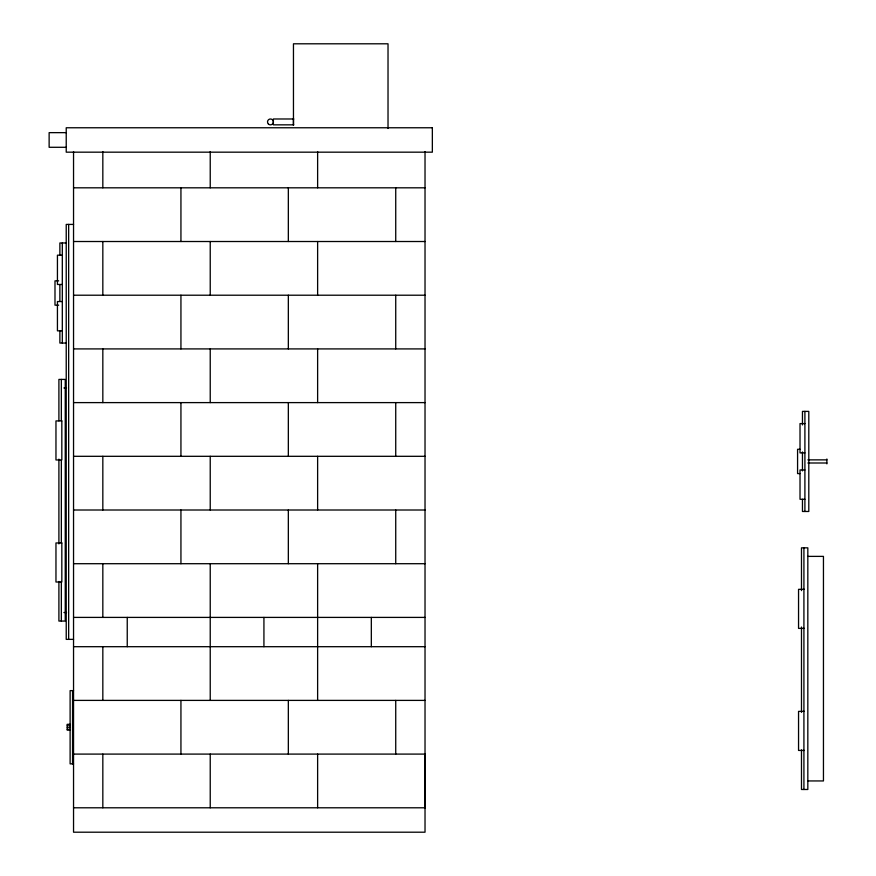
<?xml version="1.0" encoding="UTF-8"?>
<svg xmlns="http://www.w3.org/2000/svg" width="876" height="876" viewBox="0 0 876 876"><rect width="100%" height="100%" fill="white"/><g stroke="black" fill="none" stroke-linecap="round" stroke-linejoin="round"><path stroke-width="1.31" d="M388.024 128.465L388.024 43.8L293.46 43.8L293.46 125.082L293.46 118.731M293.723 118.983L273.378 118.983L273.378 124.841L293.723 124.841M66.226 132.648L49.133 132.648L49.133 147.288L66.226 147.288M73.54 187.814L425.024 187.814M73.54 224.42L66.226 224.42L66.226 639.37L73.54 639.37M73.54 241.513L425.024 241.513M66.226 242.97L59.875 242.97L59.875 255.146M62.316 255.179L57.433 255.179L57.433 284.47L62.316 284.47M58.659 280.857L54.991 280.857L54.991 305.166L58.659 305.166M73.54 295.212L425.024 295.212M62.316 301.552L57.433 301.552L57.433 330.843L62.316 330.843M66.226 343.053L59.875 343.053L59.875 330.876M73.54 348.911L425.024 348.911M63.948 387.959L66.543 387.959M73.54 402.61L425.024 402.61M804.902 423.601L800.018 423.601L800.018 452.892L804.902 452.892M800.018 449.279L797.576 449.279L797.576 473.587L800.018 473.587M73.54 456.308L425.024 456.308M807.88 459.867L826.867 459.867M807.88 462.999L826.867 462.999M804.902 469.974L800.018 469.974L800.018 499.265L804.902 499.265M73.54 510.007L425.024 510.007M807.825 556.38L823.451 556.38L823.451 780.943L807.825 780.943M73.54 563.706L425.024 563.706M804.409 589.329L798.551 589.329L798.551 628.388L804.409 628.388M63.948 612.521L66.543 612.521M73.54 617.405L425.024 617.405M73.54 646.696L425.024 646.696M73.54 690.627L70.124 690.627L70.124 763.861L73.54 763.861M73.54 700.395L425.024 700.395M804.409 711.378L798.551 711.378L798.551 750.436L804.409 750.436M70.124 724.31L67.2 724.31L67.2 730.168L70.124 730.168M67.2 725.175L70.124 725.175M67.2 727.244L70.124 727.244M67.2 729.314L70.124 729.314M73.54 754.094L425.024 754.094M73.54 807.792L425.024 807.792M826.867 459.002L826.867 463.864M804.902 411.391L804.902 511.475M803.916 547.839L803.916 789.484M802.46 424.915L802.46 411.391L808.8 411.391L808.8 511.475L802.46 511.475L802.46 499.298M802.46 451.961L802.46 470.894M801.485 590.621L801.485 547.839L807.825 547.839L807.825 789.484L801.485 789.484L801.485 749.889M801.485 627.019L801.485 712.341M425.199 754.094L425.199 807.792M425.024 151.559L425.024 832.2L73.54 832.2L73.54 151.559M395.733 187.814L395.733 241.513M395.733 295.212L395.733 348.911M395.733 402.61L395.733 456.308M395.733 510.007L395.733 563.706M395.733 700.395L395.733 754.094M371.325 617.405L371.325 646.696M317.627 151.559L317.627 187.814M317.627 241.513L317.627 295.212M317.627 348.911L317.627 402.61M317.627 456.308L317.627 510.007M317.627 563.706L317.627 700.395M317.627 754.094L317.627 807.792M288.335 187.814L288.335 241.513M288.335 295.212L288.335 348.911M288.335 402.61L288.335 456.308M288.335 510.007L288.335 563.706M288.335 700.395L288.335 754.094M263.928 617.405L263.928 646.696M210.229 151.559L210.229 187.814M210.229 241.513L210.229 295.212M210.229 348.911L210.229 402.61M210.229 456.308L210.229 510.007M210.229 563.706L210.229 700.395M210.229 754.094L210.229 807.792M180.938 187.814L180.938 241.513M180.938 295.212L180.938 348.911M180.938 402.61L180.938 456.308M180.938 510.007L180.938 563.706M180.938 700.395L180.938 754.094M127.239 617.405L127.239 646.696M102.831 151.559L102.831 187.814M102.831 241.513L102.831 295.212M102.831 348.911L102.831 402.61M102.831 456.308L102.831 510.007M102.831 563.706L102.831 617.405M102.831 646.696L102.831 700.395M102.831 754.094L102.831 807.792M72.566 690.627L72.566 763.861M68.657 224.42L68.657 639.37M62.316 242.97L62.316 343.053M61.342 379.418L61.342 420.381M61.342 459.966L61.342 543.251M61.342 581.478L61.342 621.062M59.875 284.897L59.875 301.125M58.9 420.83L58.9 379.418L65.24 379.418L65.24 621.062L58.9 621.062L58.9 581.478M58.9 459.123L58.9 543.919M432.35 127.765L66.226 127.765L66.226 152.172L432.35 152.172L432.35 127.765M61.824 420.918L55.965 420.918L55.965 459.966L61.824 459.966L61.824 420.918M61.824 542.956L55.965 542.956L55.965 582.014L61.824 582.014L61.824 542.956M268.374 123.976A2.924 2.924 0 0 0 273.279 122.662A2.924 2.924 0 0 0 269.688 119.081A2.924 2.924 0 0 0 268.374 123.976"/></g></svg>
